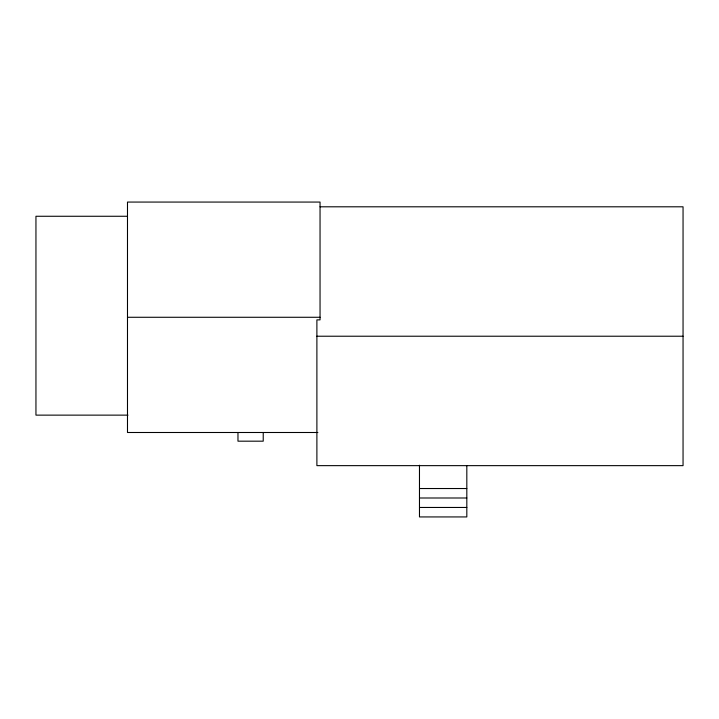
<?xml version="1.0" encoding="UTF-8"?>
<svg xmlns="http://www.w3.org/2000/svg" width="719" height="719" viewBox="0 0 719 719"><rect width="100%" height="100%" fill="white"/><g stroke="black" fill="none" stroke-linecap="round" stroke-linejoin="round"><path stroke-width="1.08" d="M320.045 206.802L683.05 206.802L683.05 465.642L316.89 465.642L316.89 319.874L320.045 319.874L320.045 202.066L127.488 202.066L127.488 432.496L317.897 432.496M127.308 216.266L35.95 216.266L35.95 415.133L127.982 415.133M127.488 317.277L320.045 317.277M316.89 336.222L683.05 336.222M419.474 488.525L466.82 488.525M419.474 497.997L466.82 497.997M419.474 507.461L466.82 507.461M466.82 465.741L466.82 516.934L419.474 516.934L419.474 465.22M263.226 432.496L263.226 441.178L237.971 441.178L237.971 432.496"/></g></svg>
